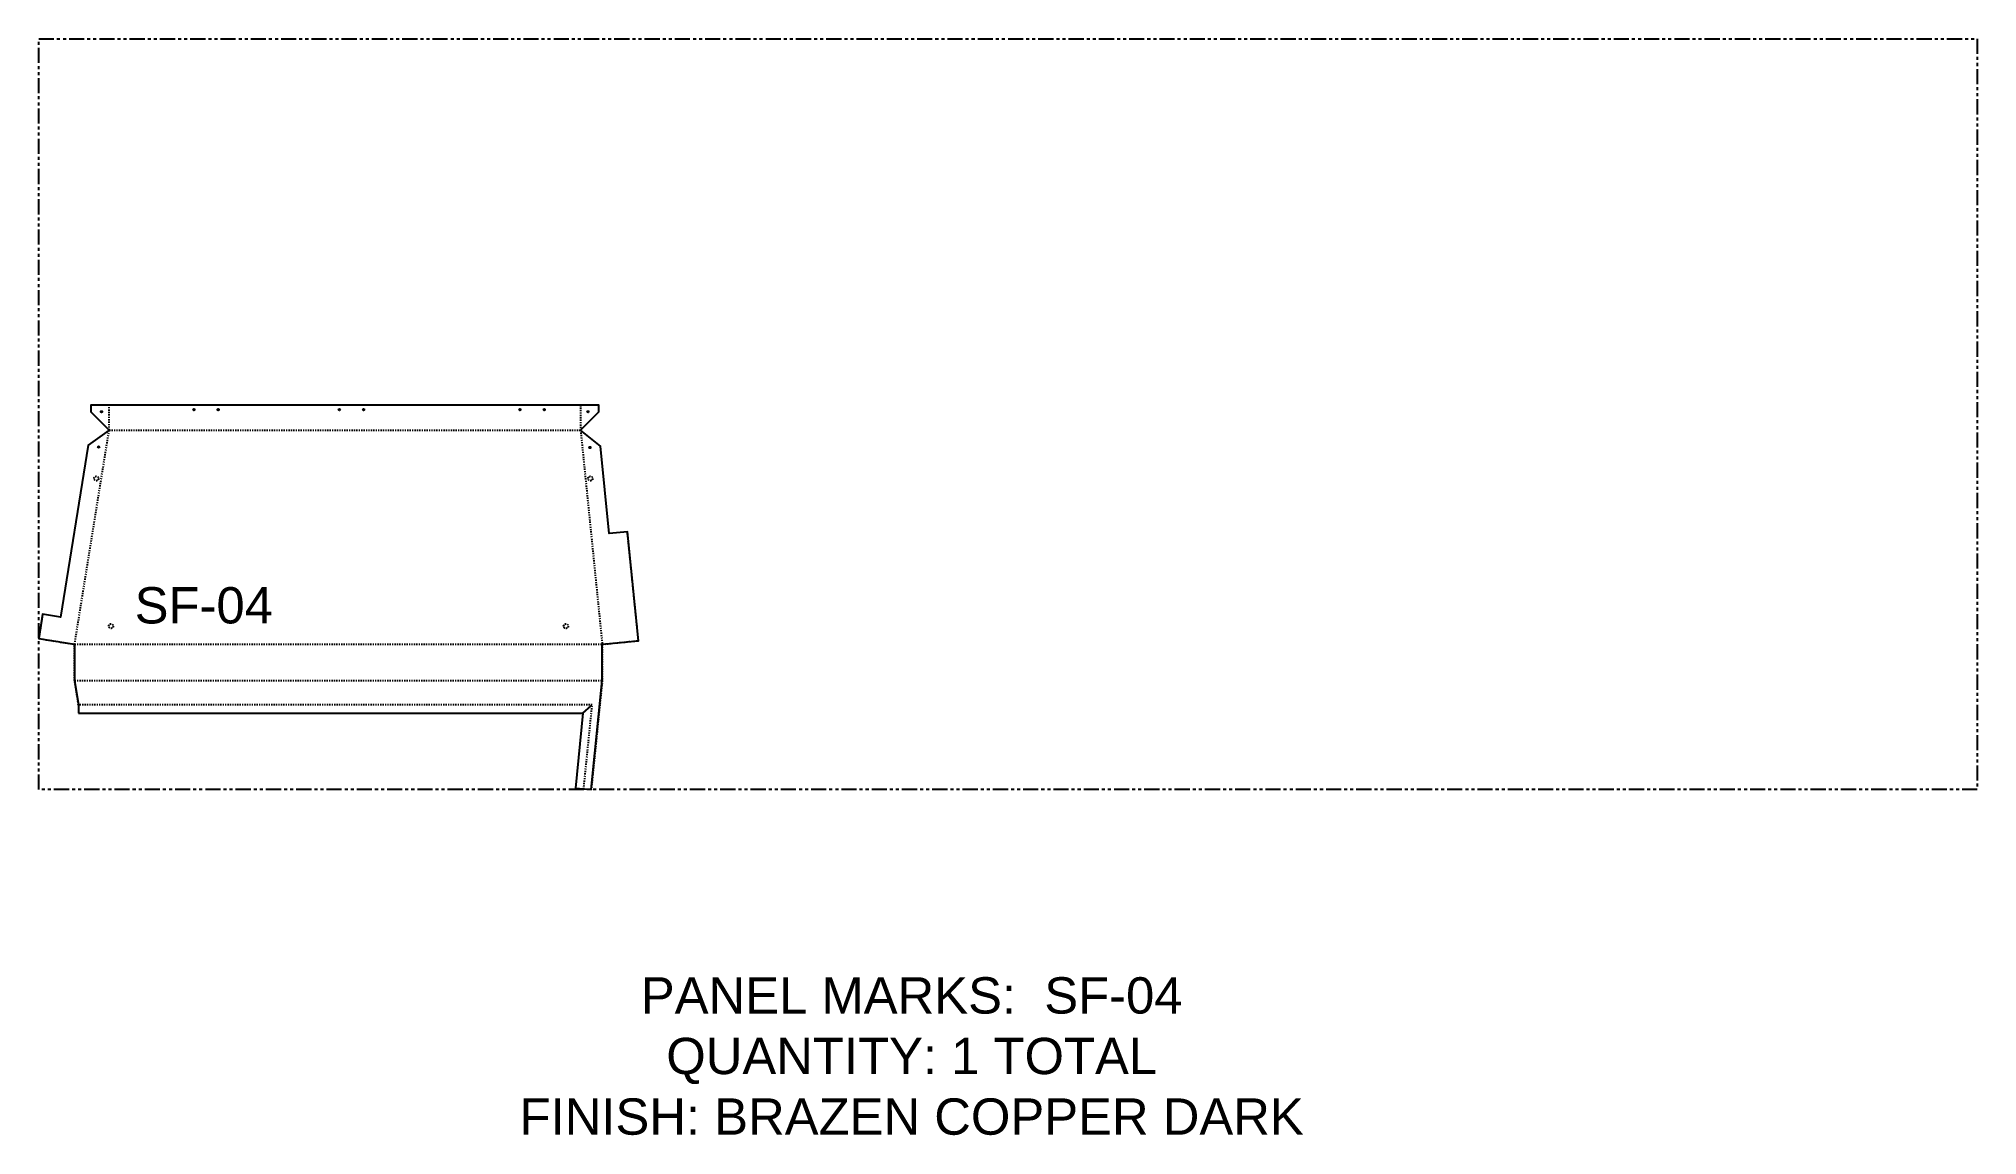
# Model space of a CAD drawing. Header units: inches. Extents: x 0 to 160, y -29 to 62.
import ezdxf

# ---------------------------------------------------------------- set-up
doc = ezdxf.new("R2010")
doc.units = ezdxf.units.IN
doc.header["$MEASUREMENT"] = 0
doc.linetypes.add('HIDDEN', pattern=[0.375, 0.25, -0.125])
doc.linetypes.add('PHANTOM', pattern=[2.5, 1.25, -0.25, 0.25, -0.25, 0.25, -0.25])
for name, color, linetype in [('CUT', 7, 'Continuous'), ('HOLES', 6, 'Continuous'), ('RELIEF', 82, 'Continuous'), ('ROUT', 1, 'HIDDEN'), ('SHEET', 5, 'PHANTOM'), ('TEXT', 2, 'PHANTOM'), ('WEEPS', 3, 'HIDDEN')]:
    doc.layers.add(name, color=color, linetype=linetype)
doc.styles.get("Standard").update_dxf_attribs({"font": 'arial.ttf'})

msp = doc.modelspace()

# ---------------------------------------------------------------- linework, layer by layer
at = {"layer": 'CUT', "ltscale": 0.25}
msp.add_lwpolyline([(3.28, 6.31), (44.92, 6.31), (44.29, 0.13), (45.6, 0), (46.51, 9), (46.51, 12), (49.5, 12.3), (48.58, 21.3), (47.09, 21.15), (46.36, 28.35), (44.72, 29.69), (46.22, 31.19), (46.22, 31.75), (4.31, 31.75), (4.31, 31.19), (5.81, 29.69), (4.09, 28.44), (1.8, 14.24), (0.32, 14.48), (0, 12.48), (2.96, 12), (2.96, 9), (3.28, 7)], close=True, dxfattribs=at)
at = {"layer": 'HOLES', "ltscale": 0.25}
for centre in [(5.18, 31.2), (12.81, 31.37), (14.81, 31.37), (24.81, 31.37), (26.81, 31.37), (39.72, 31.37), (41.72, 31.37), (45.34, 31.2), (4.95, 28.3), (45.49, 28.25)]:
    msp.add_circle(centre, 0.0625, dxfattribs=at)
at = {"layer": 'RELIEF'}
msp.add_line((44.92, 6.31), (45.59, 6.92), dxfattribs=at)
at = {"layer": 'ROUT', "ltscale": 0.25}
for p, q in [((5.81, 29.69), (44.72, 29.69)), ((2.96, 9), (46.51, 9))]:
    msp.add_line(p, q, dxfattribs=at)
for points in [[(44.98, 0.06), (45.68, 7), (3.28, 7), (2.96, 9), (2.96, 12), (5.81, 29.69), (5.81, 31.75)], [(44.72, 31.75), (44.72, 29.69), (46.51, 12), (46.51, 9), (45.6, 0)], [(0.32, 14.48), (0, 12.48), (2.96, 12), (46.51, 12), (49.5, 12.3), (48.58, 21.3)]]:
    msp.add_lwpolyline(points, dxfattribs=at)
at = {"layer": 'SHEET'}
msp.add_lwpolyline([(0, 62), (160, 62), (160, 0), (0, 0)], close=True, dxfattribs=at)
at = {"layer": 'WEEPS', "ltscale": 0.25}
for centre in [(4.75, 25.69), (45.53, 25.69), (5.96, 13.5), (43.51, 13.5)]:
    msp.add_circle(centre, 0.188, dxfattribs=at)

# ---------------------------------------------------------------- texts
at = {"layer": 'TEXT', "char_height": 3, "attachment_point": 5}
for s, width, insert in [('SF-04', 14.5192, (13.62, 15.2)), ('PANEL MARKS:  SF-04\\PQUANTITY: 1 TOTAL\\PFINISH: BRAZEN COPPER DARK', 199.7409, (72.05, -22.01))]:
    msp.add_mtext_dynamic_manual_height_columns(s, width=width, gutter_width=1, heights=[0], dxfattribs=dict(at, insert=insert))

doc.saveas('drawing.dxf')
